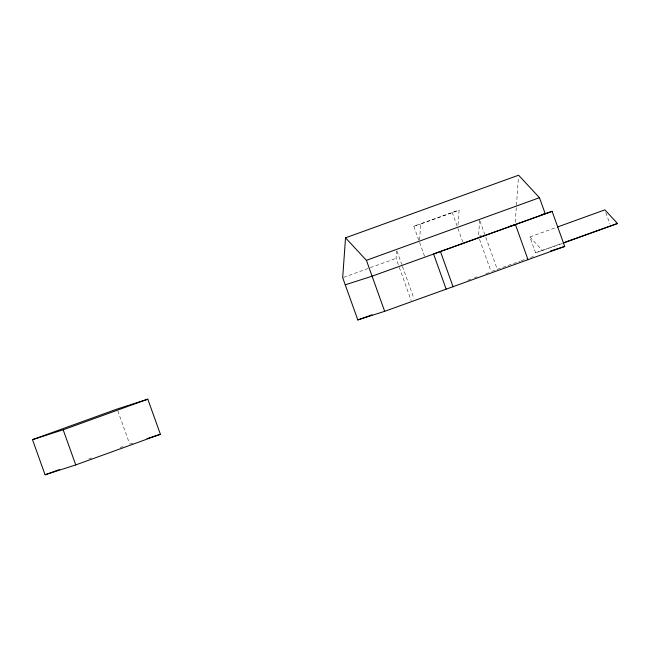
<?xml version="1.0" encoding="UTF-8"?>
<svg xmlns="http://www.w3.org/2000/svg" width="650" height="650" viewBox="0 0 650 650"><rect width="100%" height="100%" fill="white"/><g stroke="black" fill="none" stroke-linecap="round" stroke-linejoin="round"><path stroke-width="0.49" stroke-dasharray="3.25 2.44" d="M398.304 264.607L396.061 258.359L396.581 251.119M419.575 239.972L420.712 223.998L459.095 210.113L457.957 226.086M479.668 220.171L478.506 236.47L481.333 235.446M515.239 222.203L516.384 206.213M516.449 205.213L518.448 177.214M424.548 256.246L413.79 226.224L459.095 210.113M343.647 277.331L396.061 258.359M562.486 243.393L535.592 252.842L529.904 236.974L556.465 227.362M535.592 252.842L562.153 243.23M492.026 271.261L520.227 261.056M521.17 260.715L526.809 258.676M467.781 280.288L470.641 279.248M474.459 277.867L477.319 276.835M485.907 273.723L488.776 272.691M88.822 458.957L91.683 457.925M120.209 447.598L123.061 446.566M413.79 226.224L420.712 223.998M530.587 257.416L533.431 256.506M129.724 444.161L134.509 442.618M529.904 236.974L542.563 250.599M605.849 212.656L609.863 223.86M480.009 221.122L484.786 234.455M485.802 237.299L497.364 269.579M479.529 239.322L491.083 271.594M452.181 212.331L462.93 242.361M396.988 251.168L401.757 264.493M402.439 266.394L413.993 298.675M399.303 267.402L411.198 300.633M117.821 410.93L129.382 443.211"/><path stroke-width="0.97" d="M545.147 213.566L539.467 197.697L518.586 175.216L345.532 237.835L342.688 277.672L357.825 319.938L384.662 311.317L564.696 246.456L552.118 211.331L372.084 276.185L345.248 284.814M345.532 237.835L366.405 260.317L539.467 197.697M446.128 289.079L433.55 253.947L552.118 211.331M557.416 227.021L604.849 209.861L617.5 223.486L563.428 243.051M564.046 242.547L617.5 223.486M357.825 319.938L372.125 314.771M32.5 439.66L117.146 409.029L147.818 399.173L160.396 434.298L75.749 464.921L45.078 474.784L32.5 439.66L63.172 429.796L147.818 399.173M45.078 474.784L59.345 469.625M541.401 214.776L544.212 213.866M508.487 226.834L515.458 224.591L528.036 259.724M550.485 251.022L564.696 246.456M146.973 438.612L160.396 434.298M440.521 251.704L453.099 286.837M366.405 260.317L384.662 311.317M63.172 429.796L75.749 464.921"/></g></svg>
